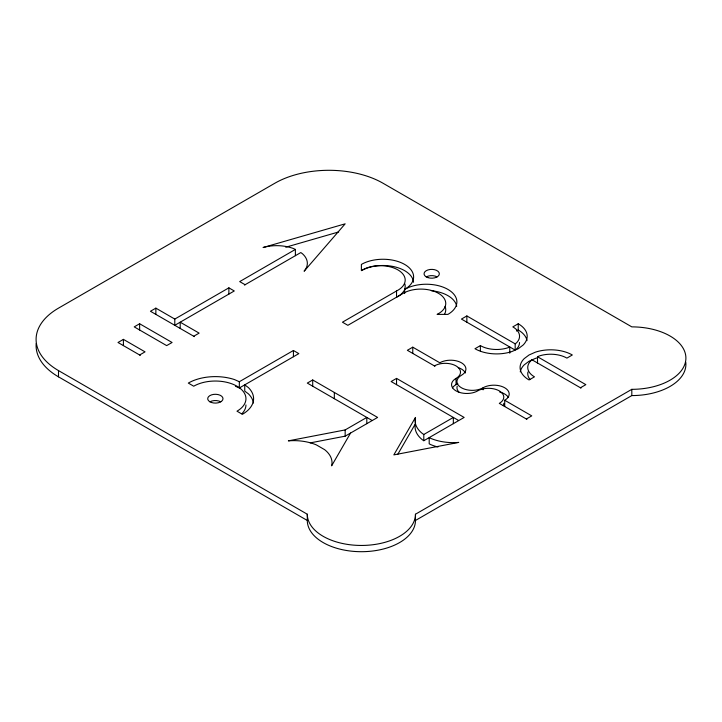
<?xml version="1.0" encoding="UTF-8"?>
<svg xmlns="http://www.w3.org/2000/svg" width="722" height="722" viewBox="0 0 722 722"><rect width="100%" height="100%" fill="white"/><g stroke="black" fill="none" stroke-linecap="round" stroke-linejoin="round"><path stroke-width="1.08" d="M350.567 433.047L331.633 465.825A38.248 22.084 0 0 0 324.656 449.68L316.335 444.878A38.248 22.084 0 0 0 288.367 440.853L345.161 429.924L366.794 417.433L366.794 423.679M397.723 454.418L415.466 423.679L415.466 418.471M515.174 343.843L466.854 315.947L461.439 319.07L515.174 350.089L515.174 343.843L516.474 342.869A22.951 13.249 0 0 0 512.828 326.876L518.234 323.754A30.595 17.662 0 0 1 523.098 345.071L518.234 348.735L511.898 351.542A30.595 17.662 0 0 1 474.968 348.735L480.374 345.612A22.951 13.249 0 0 0 508.071 347.715L509.768 346.966L509.768 353.211M532.114 359.863L530.814 360.847A22.951 13.249 0 0 0 534.461 376.839L529.055 379.962A30.595 17.662 0 0 1 524.19 358.635L529.055 354.98L535.39 352.174A30.595 17.662 0 0 1 572.32 354.98L566.914 358.103A22.951 13.249 0 0 0 539.208 355.991L537.52 356.74L537.52 362.986M174.787 319.07L174.787 325.315L234.28 290.966L228.874 287.843L174.787 319.07L155.862 308.141L150.447 311.263L194.398 336.632M139.635 323.754L134.22 326.876L166.674 345.612L172.08 342.49L139.635 323.754L139.635 329.999M139.635 354.98L145.041 351.858L123.408 339.367L118.002 342.49L140.339 355.386M295.388 255.678L295.388 249.433L239.695 281.598L245.101 284.721M244.496 285.064L300.803 252.556L302.383 253.684A30.595 17.662 0 0 1 304.106 271.228L345.161 223.829L263.061 247.529A30.595 17.662 0 0 1 293.439 248.521L295.388 249.433M193.722 336.244L199.128 333.122L180.193 322.192L180.193 328.438M253.449 403.02A38.248 22.084 0 0 0 248.476 393.896L244.74 391.089L244.74 384.844L248.476 387.651A38.248 22.084 0 0 1 242.393 414.311L236.987 411.188A30.595 17.662 0 0 0 236.987 386.207A30.595 17.662 0 0 0 193.722 386.207L188.307 383.084A38.248 22.084 0 0 1 234.479 379.573L239.334 381.721L293.421 350.495L298.827 353.618L239.334 387.967L235.444 386.243M404.654 289.405A30.595 17.662 0 0 0 404.654 264.423A30.595 17.662 0 0 0 361.388 264.423L361.388 270.669A24.927 14.395 0 0 1 397.894 269.884A24.927 14.395 0 0 1 396.54 290.966L342.454 322.192L347.86 325.315L401.946 294.089A24.927 14.395 0 0 1 438.453 293.303A24.927 14.395 0 0 1 437.108 314.386L447.92 314.386A30.595 17.662 0 0 0 447.92 289.405A30.595 17.662 0 0 0 404.654 289.405L404.654 293.565M310.207 442.893L345.161 436.169L377.606 417.433L312.707 379.962L307.301 383.084L371.839 420.339M504.714 406.504L504.714 400.259A15.297 8.835 0 0 0 504.714 387.768A15.297 8.835 0 0 0 483.081 387.768A15.297 8.835 0 0 1 461.439 387.768A15.297 8.835 0 0 1 461.439 375.278A15.297 8.835 0 0 0 461.439 362.787A15.297 8.835 0 0 0 439.806 362.787L412.767 347.174L407.361 350.296L434.978 366.244M415.466 423.679A38.248 22.084 0 0 0 422.451 439.824L423.796 440.727L464.147 417.433L396.54 378.4L391.134 381.523L458.353 420.33M516.429 331.037L518.234 329.999L518.234 323.754M423.796 440.727L423.796 434.482L453.335 417.433L453.335 423.679M526.347 418.995L531.753 415.872L504.714 400.259M580.434 387.768L585.84 384.645L537.52 356.74M58.5 370.594L307.301 514.226A54.087 31.227 0 0 0 361.388 545.453A54.087 31.227 0 0 0 415.466 514.226L631.813 389.329A54.087 31.227 0 0 0 685.9 358.103A54.087 31.227 0 0 0 631.813 326.876L383.021 183.235A76.487 44.159 0 0 0 274.847 183.235L58.5 308.141A76.487 44.159 0 0 0 58.5 370.594L58.5 376.839L307.301 520.472A54.087 31.227 0 0 0 361.388 551.698A54.087 31.227 0 0 0 415.466 520.472L631.813 395.575A54.087 31.227 0 0 0 685.783 362.309M285.75 247.222L338.681 231.942M531.753 359.664L581.011 388.093M526.925 419.329L499.299 403.381A15.297 8.835 0 0 0 499.299 390.891A15.297 8.835 0 0 0 477.666 390.891A15.297 8.835 0 0 1 456.033 390.891A15.297 8.835 0 0 1 456.033 378.4A15.297 8.835 0 0 0 456.033 365.91A15.297 8.835 0 0 0 434.4 365.91M423.796 434.482L422.451 433.579A38.248 22.084 0 0 1 415.466 417.433L393.833 454.896L458.741 442.415A38.248 22.084 0 0 1 430.772 438.38L429.202 437.604L429.202 443.849L430.772 444.626A38.248 22.084 0 0 0 437.929 447.008M631.813 389.329L631.813 395.575M483.081 387.768L483.081 389.844M480.374 345.612L480.374 350.811M466.854 315.947L466.854 322.192M456.033 378.4L456.033 384.645A15.297 8.835 0 0 0 452.477 387.867M415.466 514.226L415.466 520.472M412.767 347.174L412.767 353.419M396.54 290.966L396.54 297.211A24.927 14.395 0 0 0 403.995 290.713M396.54 378.4L396.54 384.645M345.161 429.924L345.161 436.169M334.34 392.452L334.34 398.697M312.707 379.962L312.707 386.207M307.301 514.226L307.301 520.472M293.421 350.495L293.421 356.74M239.334 381.721L239.334 387.967M228.874 287.843L228.874 294.089M155.862 308.141L155.862 314.386M123.408 339.367L123.408 345.612M58.5 376.839A76.487 44.159 0 0 1 36.181 343.519M499.75 392.091A15.297 8.835 0 0 1 508.27 397.235M459.012 392.181A15.297 8.835 0 0 1 457.197 386.225M458.271 367.624A15.297 8.835 0 0 1 465.401 372.985M457.748 383.463A15.297 8.835 0 0 1 456.033 384.645M503.785 403.381A15.297 8.835 0 0 1 503.261 405.665M520.255 371.866A30.595 17.662 0 0 1 524.19 364.881L529.055 361.226L535.39 358.419A30.595 17.662 0 0 1 537.403 357.796M530.11 379.573A22.951 13.249 0 0 1 527.935 371.983M518.234 329.999A30.595 17.662 0 0 1 527.024 340.64M519.542 342.49A22.951 13.249 0 0 1 516.474 349.114M426.287 276.914A7.653 4.413 0 0 1 437.108 276.914M445.059 306.345A24.927 14.395 0 0 1 444.562 314.133M431.278 290.713A30.595 17.662 0 0 1 456.719 306.29M362.2 270.208A30.595 17.662 0 0 1 394.519 266.788A30.595 17.662 0 0 1 413.571 282.239M404.834 283.89A24.927 14.395 0 0 1 404.464 289.766M209.94 401.82A7.653 4.413 0 0 1 220.761 401.82M245.949 404.943A30.595 17.662 0 0 1 241.852 413.769M427.875 277.609A7.653 4.413 0 0 0 439.346 273.791A7.653 4.413 0 0 0 427.875 269.965A7.653 4.413 0 0 0 427.875 277.609M211.528 402.515A7.653 4.413 0 0 0 222.999 398.697A7.653 4.413 0 0 0 211.528 394.871A7.653 4.413 0 0 0 211.528 402.515"/></g></svg>
